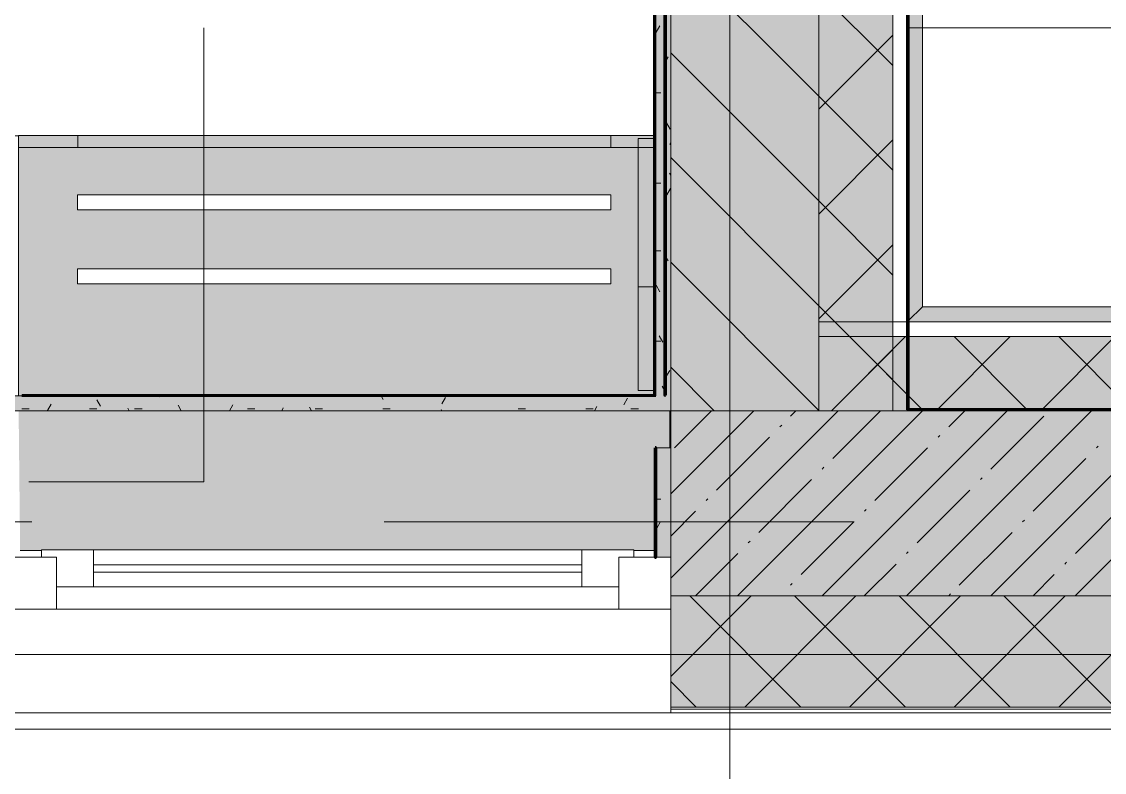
# Model space of a CAD drawing. Header units: millimetres. Extents: x -3817 to 677485, y -22715 to 103890.
# Drawn here: x 106497 to 107959, y 1573 to 2586 of the extents above; entities that cross this region are included whole.
import ezdxf

# ---------------------------------------------------------------- set-up
doc = ezdxf.new("R2010")
doc.units = ezdxf.units.MM
doc.layers.add('PDF _Геометрия', color=7, linetype='Continuous', true_color=0x1d1d1d)
doc.layers.add('PDF _Сплошная заливка', color=7, linetype='Continuous', true_color=0xffffff)

msp = doc.modelspace()

# ---------------------------------------------------------------- hatches: boundary and pattern name
at = {"layer": 'PDF _Сплошная заливка', "transparency": 33554559}
for points in [[(107353.6, 2061.3), (107373.6, 2061.3), (107373.6, 12291.4), (107353.6, 12291.4), (107353.6, 2081.3)], [(107394.4, 2061.3), (107573.6, 2061.3), (107573.6, 4311.3), (107373.6, 4311.3), (107373.6, 2061.3)], [(107573.6, 2061.3), (107673.6, 2061.3), (107673.6, 4311.3), (107573.6, 4311.3), (107573.6, 2131.6)]]:
    msp.add_hatch(color=256, dxfattribs=at).paths.add_polyline_path(points)
at = {"layer": 'PDF _Сплошная заливка', "true_color": 0x8000ff, "transparency": 33554559}
h = msp.add_hatch(color=190, dxfattribs=at)
h.paths.add_polyline_path([(107694.6, 2182.4), (107713.6, 2201.3), (107713.6, 4291.3), (107694.6, 4310.3), (107694.6, 3349.5)], flags=0)
h.paths.add_polyline_path([(107673.6, 4311.3), (107693.6, 4311.3), (107673.6, 4331.3)], flags=0)
at = {"layer": 'PDF _Сплошная заливка', "true_color": 0xeae6de, "transparency": 33554559}
h = msp.add_hatch(color=254, dxfattribs=at)
h.paths.add_polyline_path([(107353.6, 2081.3), (107351.5, 2082.3), (107350.5, 2082.3), (107350.5, 2432.6), (106492.3, 2432.6), (106492.3, 2081.3), (107351.5, 2081.3)], flags=0)
h.paths.add_polyline_path([(106572.3, 2232.6), (106572.3, 2252.6), (107292.6, 2252.6), (107292.6, 2232.6)], flags=0)
h.paths.add_polyline_path([(106572.3, 2332.6), (106572.3, 2352.6), (107292.6, 2352.6), (107292.6, 2332.6)], flags=0)
at = {"layer": 'PDF _Сплошная заливка', "transparency": 33554559}
h = msp.add_hatch(color=256, dxfattribs=at)
h.paths.add_polyline_path([(105403.6, 2061.3), (107353.6, 2061.3), (107353.6, 2081.3), (105403.6, 2081.3)], flags=0)
h.paths.add_polyline_path([(103141.9, 2061.3), (103141.9, 2081.3), (102233.6, 2081.3), (102233.6, 2061.3), (102873.6, 2061.3)], flags=0)
at = {"layer": 'PDF _Сплошная заливка', "true_color": 0xeae6de, "transparency": 33554559}
msp.add_hatch(color=254, dxfattribs=at).paths.add_polyline_path([(106523.6, 1872.6), (106523.6, 1873.4), (107352.6, 1873.4), (107353.6, 2011.3), (107372.6, 2011.3), (107372.6, 2061.3), (106492.6, 2061.3), (106494.6, 1872.6)])
at = {"layer": 'PDF _Сплошная заливка', "transparency": 33554559}
h = msp.add_hatch(color=256, dxfattribs=at)
h.paths.add_polyline_path([(123773.6, 1661.3), (125323.6, 1661.3), (125323.6, 1811.4), (123773.6, 1811.4)], flags=0)
h.paths.add_polyline_path([(116223.6, 1661.3), (117273.6, 1661.3), (117273.6, 1811.4), (116223.6, 1811.4)], flags=0)
h.paths.add_polyline_path([(109723.6, 1661.3), (110073.6, 1661.3), (110073.6, 1811.4), (109723.6, 1811.4)], flags=0)
h.paths.add_polyline_path([(107394.4, 1661.3), (108273.6, 1661.3), (108273.6, 1811.4), (107373.6, 1811.4), (107373.6, 1661.3)], flags=0)
h.paths.add_polyline_path([(97323.6, 1661.3), (98373.6, 1661.3), (98373.6, 1811.4), (97323.6, 1811.4)], flags=0)
h.paths.add_polyline_path([(121473.6, 1661.3), (121473.6, 1811.4), (120473.6, 1811.4), (120473.6, 1661.3), (121366.1, 1661.3)], flags=0)
h.paths.add_polyline_path([(94773.6, 1661.3), (95023.6, 1661.3), (95023.6, 1811.4), (93873.6, 1811.4), (93873.6, 1661.3), (94753.4, 1661.3)], flags=0)
h.paths.add_polyline_path([(103123.6, 1661.3), (103123.6, 1811.4), (101073.6, 1811.4), (101073.6, 1661.3), (102737.2, 1661.3)], flags=0)
h.paths.add_polyline_path([(100173.6, 1661.3), (100173.6, 1811.4), (99273.6, 1811.4), (99273.6, 1661.3), (100075.9, 1661.3)], flags=0)
h.paths.add_polyline_path([(105423.6, 1661.3), (106473.6, 1661.3), (106473.6, 1811.4), (105423.6, 1811.4)], flags=0)
h.paths.add_polyline_path([(119573.6, 1661.3), (119573.6, 1811.4), (118173.6, 1811.4), (118173.6, 1661.3), (119370.2, 1661.3)], flags=0)
h.paths.add_polyline_path([(110973.6, 1661.3), (111873.6, 1661.3), (111873.6, 1811.4), (110973.6, 1811.4)], flags=0)
h.paths.add_polyline_path([(92173.6, 1661.3), (92973.6, 1661.3), (92973.6, 1811.4), (92173.6, 1811.4)], flags=0)
h.paths.add_polyline_path([(112773.6, 1661.3), (113923.6, 1661.3), (113923.6, 1811.4), (112773.6, 1811.4)], flags=0)
h.paths.add_polyline_path([(91273.6, 1661.3), (91273.6, 1811.4), (89453.6, 1811.4), (89453.6, 1661.3), (90761.5, 1661.3)], flags=0)

# ---------------------------------------------------------------- linework, layer by layer
at = {"layer": 'PDF _Геометрия', "color": 9, "lineweight": 9, "true_color": 0xc0c0c0}
for points in [[(107893.6, 12519.3), (107893.6, 12531.3), (105338.6, 12531.3), (105338.6, 12511.4), (107593.6, 12511.4), (107373.6, 12511.4), (105338.6, 12511.4), (105338.6, 12311.3), (107373.6, 12311.3), (107373.6, 4311.3), (107373.6, 2061.3), (107573.6, 2061.3), (107573.6, 4311.3), (107593.6, 4311.3), (107593.6, 4391.3), (107613.6, 4391.3)], [(89853.6, 10062.4), (89853.6, 9611.4), (89603.6, 9611.4), (89603.6, 9561.4), (89603.6, 1811.4), (91273.6, 1811.4), (91273.6, 1653.3), (89445.6, 1653.3), (89445.6, 1658.3), (89445.6, 1811.4), (89445.6, 9403.3), (89423.6, 9403.3), (89423.6, 1811.4), (89423.6, 1631.3), (108273.6, 1631.3), (108273.6, 1811.4)], [(107693.6, 2062.3), (107693.6, 4311.3), (107573.6, 4311.3), (107573.6, 2061.3), (107693.6, 2061.3)], [(107351.5, 2811.7), (107351.5, 2082.3), (107350.5, 2082.3), (107350.5, 2811.7)], [(107350.5, 2627.7), (107350.5, 2545.1), (107350.5, 2459.4), (107350.5, 2432.6), (107350.5, 2537.6), (107350.5, 2715.8)], [(107351.5, 2715.8), (107351.5, 2537.6), (107351.5, 2432.6), (107351.5, 2459.4), (107351.5, 2545.1), (107351.5, 2627.7)], [(106473.6, 1811.4), (106473.6, 1653.3), (107373.6, 1653.3), (107373.6, 1811.4)]]:
    msp.add_lwpolyline(points, dxfattribs=at)
for points in [[(105403.6, 2061.3), (107353.6, 2061.3), (107373.6, 2061.3), (107373.6, 12291.4), (107373.6, 12311.3), (105338.6, 12311.3), (105338.6, 12291.4), (107353.6, 12291.4), (107353.6, 2081.3), (105403.6, 2081.3)], [(107367.5, 2082.3), (107367.5, 12290.5), (107366.5, 12290.5), (107366.5, 2082.3)], [(107351.5, 2229.1), (107351.5, 2633.8), (107350.5, 2633.8), (107350.5, 2229.1)], [(107573.6, 2061.3), (108273.6, 2061.3), (108273.6, 2181.3), (107573.6, 2181.3)], [(107353.6, 2011.3), (107353.6, 1863.4), (107373.6, 1863.4), (107373.6, 2011.3)], [(107373.6, 1811.4), (107373.6, 1653.3), (108273.6, 1653.3), (108273.6, 1811.4)]]:
    msp.add_lwpolyline(points, close=True, dxfattribs=at)
at = {"layer": 'PDF _Геометрия', "color": 171, "lineweight": 70, "true_color": 0x8080ff}
msp.add_lwpolyline([(107366.5, 2082.3), (107366.5, 12290.5), (107365.5, 12290.5), (107365.5, 2082.3)], close=True, dxfattribs=at)
at = {"layer": 'PDF _Геометрия', "color": 253, "lineweight": 9, "true_color": 0xaaaaaa}
for points in [[(107453.6, 5.1), (107453.6, 2505.1), (107453.6, 4828.6)], [(104922.7, 1911.4), (106510.2, 1911.4)], [(106986.4, 1911.4), (107621.4, 1911.4)], [(106543.6, 1863.4), (106473.6, 1863.4)], [(107373.6, 1863.4), (107303.6, 1863.4)], [(106593.6, 1853.4), (107253.6, 1853.4)], [(107253.6, 1843.4), (106593.6, 1843.4)], [(106473.6, 1793.4), (107373.6, 1793.4)]]:
    msp.add_lwpolyline(points, dxfattribs=at)
at = {"layer": 'PDF _Геометрия', "color": 7, "lineweight": 9}
for points in [[(107693.6, 4311.3), (107673.6, 4331.3), (107673.6, 4311.3), (107673.6, 2061.3)], [(107694.6, 4310.3), (107713.6, 4291.3), (107713.6, 2201.3), (108293.6, 2201.3)], [(107713.6, 4291.3), (107984.1, 4291.3), (107713.6, 4291.3), (107713.6, 2201.3)], [(107352.6, 2613.6), (107352.6, 2576.3), (107352.6, 2555.5), (107352.6, 2553.9), (107352.6, 2552.2), (107352.6, 2550.4), (107352.6, 2548.5), (107352.6, 2546.5), (107352.6, 2544.5), (107352.6, 2542.3), (107352.6, 2540), (107352.6, 2537.7), (107352.6, 2535.3), (107352.6, 2532.8), (107352.6, 2530.2), (107352.6, 2527.5), (107352.6, 2524.7), (107352.6, 2521.9), (107352.6, 2519), (107352.6, 2516), (107352.6, 2512.9), (107352.6, 2509.8), (107352.6, 2506.6), (107352.6, 2503.3), (107352.6, 2500), (107352.6, 2496.6), (107352.6, 2493.1), (107352.6, 2489.6), (107352.6, 2486), (107352.6, 2482.3), (107352.6, 2478.6), (107352.6, 2474.8), (107352.6, 2471), (107352.6, 2467.1), (107352.6, 2463.2), (107352.6, 2459.2), (107352.6, 2455.1), (107352.6, 2451.1), (107352.6, 2446.9), (107352.6, 2442.8), (107352.6, 2438.5), (107352.6, 2434.3), (107352.6, 2430), (107352.6, 2425.7), (107352.6, 2421.3), (107352.6, 2416.9), (107352.6, 2412.5), (107352.6, 2408), (107352.6, 2403.5), (107352.6, 2399), (107352.6, 2394.4), (107352.6, 2389.8), (107352.6, 2385.2), (107352.6, 2380.6), (107352.6, 2376), (107352.6, 2371.3), (107352.6, 2366.6), (107352.6, 2361.9), (107352.6, 2357.2), (107352.6, 2352.5), (107352.6, 2347.8), (107352.6, 2343), (107352.6, 2338.3), (107352.6, 2333.5), (107352.6, 2328.7), (107352.6, 2324), (107352.6, 2319.2), (107352.6, 2314.4), (107352.6, 2309.7), (107352.6, 2304.9), (107352.6, 2300.2), (107352.6, 2295.4), (107352.6, 2290.7), (107352.6, 2285.9), (107352.6, 2281.2), (107352.6, 2276.5), (107352.6, 2271.8), (107352.6, 2267.1), (107352.6, 2262.5), (107352.6, 2257.8), (107352.6, 2253.2), (107352.6, 2248.6), (107352.6, 2244), (107352.6, 2239.5), (107352.6, 2234.9), (107352.6, 2230.4), (107352.6, 2226), (107352.6, 2221.5), (107352.6, 2217.1), (107352.6, 2212.8), (107352.6, 2208.4), (107352.6, 2204.1), (107352.6, 2199.9), (107352.6, 2195.7), (107352.6, 2191.5), (107352.6, 2187.4), (107352.6, 2183.3), (107352.6, 2179.2), (107352.6, 2175.2), (107352.6, 2171.3), (107352.6, 2167.4), (107352.6, 2163.6), (107352.6, 2159.8), (107352.6, 2156.1), (107352.6, 2152.4), (107352.6, 2148.8), (107352.6, 2145.3), (107352.6, 2141.8), (107352.6, 2138.4), (107352.6, 2135.1), (107352.6, 2131.8), (107352.6, 2128.6), (107352.6, 2125.4), (107352.6, 2122.4), (107352.6, 2119.4), (107352.6, 2116.5), (107352.6, 2113.6), (107352.6, 2110.9), (107352.6, 2108.2), (107352.6, 2105.6), (107352.6, 2103.1), (107352.6, 2100.7), (107352.6, 2098.3), (107352.6, 2096.1), (107352.6, 2093.9), (107352.6, 2091.8), (107352.6, 2089.9), (107352.6, 2088), (107352.6, 2086.2), (107352.6, 2084.5), (107352.6, 2082.9), (107352.6, 2081.4), (107352.6, 2082.9), (107352.6, 2084.5), (107352.6, 2086.2), (107352.6, 2088), (107352.6, 2089.9), (107352.6, 2091.8), (107352.6, 2093.9), (107352.6, 2096.1), (107352.6, 2098.3), (107352.6, 2100.7), (107352.6, 2103.1), (107352.6, 2105.6), (107352.6, 2108.2), (107352.6, 2110.9), (107352.6, 2113.6), (107352.6, 2116.5), (107352.6, 2119.4), (107352.6, 2122.4), (107352.6, 2125.4), (107352.6, 2128.6), (107352.6, 2131.8), (107352.6, 2135.1), (107352.6, 2138.4), (107352.6, 2141.8), (107352.6, 2145.3), (107352.6, 2148.8), (107352.6, 2152.4), (107352.6, 2156.1), (107352.6, 2159.8), (107352.6, 2163.6), (107352.6, 2167.4), (107352.6, 2171.3), (107352.6, 2175.2), (107352.6, 2179.2), (107352.6, 2183.3), (107352.6, 2187.4), (107352.6, 2191.5), (107352.6, 2195.7), (107352.6, 2199.9), (107352.6, 2204.1), (107352.6, 2208.4), (107352.6, 2212.8), (107352.6, 2217.1), (107352.6, 2221.5), (107352.6, 2226), (107352.6, 2230.4), (107352.6, 2234.9), (107352.6, 2239.5), (107352.6, 2244), (107352.6, 2248.6), (107352.6, 2253.2), (107352.6, 2257.8), (107352.6, 2262.5), (107352.6, 2267.1), (107352.6, 2271.8), (107352.6, 2276.5), (107352.6, 2281.2), (107352.6, 2285.9), (107352.6, 2290.7), (107352.6, 2295.4), (107352.6, 2300.2), (107352.6, 2304.9), (107352.6, 2309.7), (107352.6, 2314.4), (107352.6, 2319.2), (107352.6, 2324), (107352.6, 2328.7), (107352.6, 2333.5), (107352.6, 2338.3), (107352.6, 2343), (107352.6, 2347.8), (107352.6, 2352.5), (107352.6, 2357.2), (107352.6, 2361.9), (107352.6, 2366.6), (107352.6, 2371.3), (107352.6, 2376), (107352.6, 2380.6), (107352.6, 2385.2), (107352.6, 2389.8), (107352.6, 2394.4), (107352.6, 2399), (107352.6, 2403.5), (107352.6, 2408), (107352.6, 2412.5), (107352.6, 2416.9), (107352.6, 2421.3), (107352.6, 2425.7), (107352.6, 2430), (107352.6, 2434.3), (107352.6, 2438.5), (107352.6, 2442.8), (107352.6, 2446.9), (107352.6, 2451.1), (107352.6, 2455.1), (107352.6, 2459.2), (107352.6, 2463.2), (107352.6, 2467.1), (107352.6, 2471), (107352.6, 2474.8), (107352.6, 2478.6), (107352.6, 2482.3), (107352.6, 2486), (107352.6, 2489.6), (107352.6, 2493.1), (107352.6, 2496.6), (107352.6, 2500), (107352.6, 2503.3), (107352.6, 2506.6), (107352.6, 2509.8), (107352.6, 2512.9), (107352.6, 2516), (107352.6, 2519), (107352.6, 2521.9), (107352.6, 2524.7), (107352.6, 2527.5), (107352.6, 2530.2), (107352.6, 2532.8), (107352.6, 2535.3), (107352.6, 2537.7), (107352.6, 2540), (107352.6, 2542.3), (107352.6, 2544.5), (107352.6, 2546.5), (107352.6, 2548.5), (107352.6, 2550.4), (107352.6, 2552.2), (107352.6, 2553.9), (107352.6, 2555.5), (107352.6, 2556.6), (107352.6, 2557.9), (107352.6, 2559.6), (107352.6, 2561.6), (107352.6, 2563.8), (107352.6, 2566.3), (107352.6, 2569), (107352.6, 2571.9), (107352.6, 2575), (107352.6, 2578.3), (107352.6, 2581.8), (107352.6, 2585.5), (107352.6, 2589.3)], [(107352.6, 2438.3), (107352.6, 2599.7)], [(106506.5, 1965.1), (106742.6, 1965.1), (106742.6, 2578.2)], [(107352.6, 2152.6), (107352.6, 2081.3), (107352.6, 2086.3), (107352.6, 2093.9), (107352.6, 2101.6), (107352.6, 2109.3), (107352.6, 2116.9), (107352.6, 2124.6), (107352.6, 2132.4), (107352.6, 2140.1), (107352.6, 2147.9), (107352.6, 2155.6), (107352.6, 2163.4), (107352.6, 2171.2), (107352.6, 2179), (107352.6, 2186.9), (107352.6, 2194.7), (107352.6, 2202.6), (107352.6, 2210.5), (107352.6, 2218.3), (107352.6, 2226.2), (107352.6, 2234.1), (107352.6, 2242), (107352.6, 2250), (107352.6, 2257.9), (107352.6, 2265.8), (107352.6, 2273.8), (107352.6, 2281.7), (107352.6, 2289.7), (107352.6, 2297.6), (107352.6, 2305.6), (107352.6, 2313.5), (107352.6, 2321.5), (107352.6, 2329.5), (107352.6, 2337.4), (107352.6, 2345.4), (107352.6, 2353.4), (107352.6, 2361.4), (107352.6, 2369.3), (107352.6, 2377.3), (107352.6, 2385.3), (107352.6, 2393.2), (107352.6, 2401.2), (107352.6, 2409.2), (107352.6, 2417.1), (107352.6, 2425.1), (107352.6, 2433), (107352.6, 2440.9), (107352.6, 2448.9), (107352.6, 2456.8), (107352.6, 2464.7), (107352.6, 2472.6), (107352.6, 2480.5), (107352.6, 2488.4), (107352.6, 2496.2), (107352.6, 2504.1), (107352.6, 2512), (107352.6, 2519.8), (107352.6, 2527.6), (107352.6, 2535.4), (107352.6, 2543.2), (107352.6, 2551), (107352.6, 2557.9), (107352.6, 2564), (107352.6, 2569.4), (107352.6, 2574.1), (107352.6, 2578.3), (107352.6, 2581.9), (107352.6, 2585.1), (107352.6, 2587.9)], [(107352.6, 2587.9), (107352.6, 2585.1), (107352.6, 2581.9), (107352.6, 2578.3), (107352.6, 2574.1), (107352.6, 2569.4), (107352.6, 2564), (107352.6, 2557.9), (107352.6, 2551), (107352.6, 2543.2), (107352.6, 2535.4), (107352.6, 2527.6), (107352.6, 2519.8), (107352.6, 2512), (107352.6, 2504.1), (107352.6, 2496.2), (107352.6, 2488.4), (107352.6, 2480.5), (107352.6, 2472.6), (107352.6, 2464.7), (107352.6, 2456.8), (107352.6, 2448.9), (107352.6, 2440.9), (107352.6, 2433), (107352.6, 2425.1), (107352.6, 2417.1), (107352.6, 2409.2), (107352.6, 2401.2), (107352.6, 2393.2), (107352.6, 2385.3), (107352.6, 2377.3), (107352.6, 2369.3), (107352.6, 2361.4), (107352.6, 2353.4), (107352.6, 2345.4), (107352.6, 2337.4), (107352.6, 2329.5), (107352.6, 2321.5), (107352.6, 2313.5), (107352.6, 2305.6), (107352.6, 2297.6), (107352.6, 2289.7), (107352.6, 2281.7), (107352.6, 2273.8), (107352.6, 2265.8), (107352.6, 2257.9), (107352.6, 2250), (107352.6, 2242), (107352.6, 2234.1), (107352.6, 2226.2), (107352.6, 2218.3), (107352.6, 2210.5), (107352.6, 2202.6), (107352.6, 2194.7), (107352.6, 2186.9), (107352.6, 2179), (107352.6, 2171.2), (107352.6, 2163.4), (107352.6, 2155.6), (107352.6, 2147.9), (107352.6, 2140.1), (107352.6, 2132.4), (107352.6, 2124.6), (107352.6, 2116.9), (107352.6, 2109.3), (107352.6, 2101.6), (107352.6, 2093.9), (107352.6, 2086.3), (107352.6, 2081.3)], [(107694.1, 2578.2), (108105, 2578.2)], [(107694.6, 2182.4), (107713.6, 2201.3), (108293.6, 2201.3), (108293.6, 2081.3)], [(108273.6, 2161.3), (107573.6, 2161.3)], [(107373.6, 1732.3), (108273.6, 1732.3)], [(107373.6, 1661.3), (108273.6, 1661.3)], [(107373.6, 1658.3), (108273.6, 1658.3)]]:
    msp.add_lwpolyline(points, dxfattribs=at)
at = {"layer": 'PDF _Геометрия', "color": 231, "lineweight": 70, "true_color": 0xff80c0}
msp.add_lwpolyline([(108273.6, 2061.3), (108273.6, 2062.3), (107694.6, 2062.3), (107694.6, 4311.3), (107693.6, 4311.3), (107693.6, 2062.3)], dxfattribs=at)
at = {"layer": 'PDF _Геометрия', "lineweight": 9}
for points in [[(107673.6, 2527.3), (107573.6, 2627.3), (107373.6, 2827.3)], [(107673.6, 2385.8), (107573.6, 2485.8), (107373.6, 2685.8)], [(107573.6, 2468.2), (107673.6, 2568.2)], [(107673.6, 2244.4), (107573.6, 2344.4), (107373.6, 2544.4)], [(107573.6, 2326.8), (107673.6, 2426.8)], [(107673.6, 2103), (107573.6, 2203), (107373.6, 2403)], [(107573.6, 2185.4), (107673.6, 2285.4)], [(107573.6, 2061.6), (107573.8, 2061.3), (107573.6, 2061.6), (107373.6, 2261.6)], [(107691, 2161.3), (107591, 2061.3), (107673.6, 2144)], [(107715.2, 2061.3), (107615.2, 2161.3)], [(107732.4, 2061.3), (107832.4, 2161.3)], [(107856.6, 2061.3), (107756.7, 2161.3)], [(107873.8, 2061.3), (107973.8, 2161.3)], [(107998.1, 2061.3), (107898.1, 2161.3)], [(107432.4, 2061.3), (107373.6, 2120.2)], [(107373.6, 1949.1), (107485.8, 2061.3)], [(107373.6, 1835.1), (107599.9, 2061.3)], [(107378.6, 2011.1), (107428.8, 2061.3)], [(107463.9, 1811.4), (107713.9, 2061.3)], [(107535.4, 2053.9), (107542.8, 2061.3)], [(107578, 1811.4), (107828, 2061.3)], [(107592.4, 1996.9), (107656.9, 2061.3)], [(107692, 1811.4), (107942, 2061.3)], [(107749.3, 2039.7), (107770.9, 2061.3)], [(107806.1, 1811.4), (108056.1, 2061.3)], [(107806.3, 1982.6), (107877.6, 2053.9)], [(107920.1, 1811.4), (108170.1, 2061.3)], [(107521.2, 2039.7), (107523.5, 2042)], [(107435.6, 1954.1), (107506.9, 2025.4)], [(107735, 2025.4), (107737.4, 2027.8)], [(107649.5, 1939.9), (107720.7, 2011.1)], [(107948.8, 2011.1), (107951.2, 2013.5)], [(107863.3, 1925.6), (107934.6, 1996.9)], [(107578.2, 1982.6), (107580.6, 1985)], [(107492.6, 1897.1), (107563.9, 1968.4)], [(107792, 1968.4), (107794.4, 1970.7)], [(107706.5, 1882.8), (107777.8, 1954.1)], [(107421.4, 1939.9), (107423.7, 1942.2)], [(107920.3, 1868.6), (107991.6, 1939.9)], [(107373.6, 1892.1), (107407.1, 1925.6)], [(107635.2, 1925.6), (107637.6, 1928)], [(107549.7, 1840.1), (107620.9, 1911.4)], [(107849, 1911.4), (107851.4, 1913.7)], [(107763.5, 1825.8), (107834.8, 1897.1)], [(107478.4, 1882.8), (107480.8, 1885.2)], [(107406.9, 1811.4), (107464.1, 1868.6)], [(107692.2, 1868.6), (107694.6, 1871)], [(107635, 1811.4), (107678, 1854.3)], [(107906.1, 1854.3), (107908.4, 1856.7)], [(107863.1, 1811.4), (107891.8, 1840.1)], [(107535.4, 1825.8), (107537.8, 1828.2)], [(107749.3, 1811.6), (107751.6, 1813.9)], [(107373.6, 1702.5), (107482.4, 1811.4)], [(107549.5, 1661.3), (107399.5, 1811.4)], [(107473.8, 1661.3), (107623.8, 1811.4)], [(107520.9, 1811.4), (107521.2, 1811.6)], [(107691, 1661.3), (107541, 1811.4)], [(107615.2, 1661.3), (107765.2, 1811.4)], [(107832.4, 1661.3), (107682.4, 1811.4)], [(107756.7, 1661.3), (107906.6, 1811.4)], [(107973.8, 1661.3), (107823.8, 1811.4)], [(107898.1, 1661.3), (108048.1, 1811.4)], [(107408.1, 1661.3), (107373.6, 1695.9)]]:
    msp.add_lwpolyline(points, dxfattribs=at)
at = {"layer": 'PDF _Геометрия', "color": 253, "lineweight": 9, "true_color": 0x9b9b9b}
for points in [[(107359.1, 2580.8), (107354.1, 2572.1)], [(107370.3, 2539.1), (107365.2, 2530.4)], [(107353.6, 2490.5), (107360.4, 2490.5)], [(107373, 2441.2), (107367.9, 2449.9)], [(107373.6, 2423), (107372.3, 2420.8)], [(107373.6, 2379.2), (107372, 2381.9)], [(107353.6, 2368.5), (107360.4, 2368.5)], [(107373.3, 2361.4), (107368.2, 2352.7)], [(107353.6, 2277.1), (107360.4, 2277.1)], [(107370, 2263.5), (107364.9, 2272.2)], [(107358.8, 2221.9), (107353.8, 2230.6)], [(107353.6, 2155.2), (107360.4, 2155.2)], [(107362.9, 2153.8), (107357.9, 2162.5)], [(107372.2, 2115.7), (107367.1, 2107)], [(107367, 2085.8), (107362, 2094.5)], [(106683.6, 2081.3), (106682.7, 2079.8)], [(106985.2, 2076.5), (106982.4, 2081.3)], [(107069.5, 2079.3), (107064.5, 2070.5)], [(107315.3, 2078.2), (107310.3, 2069.4)], [(106496.9, 2063.8), (106506.9, 2063.8)], [(106536.4, 2070.3), (106531.4, 2061.6)], [(106588.3, 2063.8), (106598.4, 2063.8)], [(106603.4, 2067.3), (106598.3, 2076)], [(106642, 2061.3), (106640, 2064.8)], [(106649.3, 2063.8), (106659.3, 2063.8)], [(106712.4, 2061.3), (106708, 2068.9)], [(106782.2, 2069.2), (106777.6, 2061.3)], [(106801.7, 2063.8), (106811.7, 2063.8)], [(106850.2, 2065.1), (106848, 2061.3)], [(106888.4, 2061.3), (106885.7, 2065.9)], [(106893.1, 2063.8), (106903.2, 2063.8)], [(106984.5, 2063.8), (106994.6, 2063.8)], [(107064.3, 2061.3), (107063.4, 2062.9)], [(107167.4, 2063.8), (107177.5, 2063.8)], [(107258.9, 2063.8), (107268.9, 2063.8)], [(107273.6, 2067), (107270.4, 2061.3)], [(107319.8, 2063.8), (107329.9, 2063.8)], [(107353.6, 1941.8), (107360.4, 1941.8)], [(107359.9, 1911.6), (107354.9, 1902.9)]]:
    msp.add_lwpolyline(points, dxfattribs=at)
at = {"layer": 'PDF _Геометрия', "color": 8, "lineweight": 9, "true_color": 0x808080}
for points in [[(106492.3, 2432.6), (107350.5, 2432.6), (106492.3, 2432.6), (106492.3, 2081.3), (106492.3, 2432.5), (105432.1, 2432.5), (106492.3, 2432.5)], [(106492.6, 2432.6), (107350.5, 2432.6), (106492.6, 2432.6)], [(106572.6, 2432.6), (107292.6, 2432.6), (106572.6, 2432.6)]]:
    msp.add_lwpolyline(points, dxfattribs=at)
at = {"layer": 'PDF _Геометрия', "color": 254, "lineweight": 9, "true_color": 0xd5d3cf}
for points in [[(106572.6, 2416.6), (106572.6, 2432.6)], [(107292.6, 2432.6), (107292.6, 2416.6)], [(107350.5, 2428.7), (107329.6, 2428.7)], [(107353.6, 2228.7), (107353.6, 2408.8)], [(107350.5, 2228.7), (107329.6, 2228.7)]]:
    msp.add_lwpolyline(points, close=True, dxfattribs=at)
for points in [[(107350.5, 2416.6), (107329.6, 2416.6), (107329.6, 2428.7), (107329.6, 2416.6), (107329.6, 2428.7), (107350.5, 2428.7)], [(107353.6, 2413.6), (107353.6, 2416.6), (107353.6, 2413.6)], [(107353.6, 2088.7), (107353.6, 2228.7)]]:
    msp.add_lwpolyline(points, dxfattribs=at)
at = {"layer": 'PDF _Геометрия', "color": 253, "lineweight": 9, "true_color": 0xaba79f}
for points in [[(107329.6, 2416.6), (107329.6, 2088.7), (107329.6, 2428.7), (107350.5, 2428.7)], [(107353.6, 2428.7), (107353.6, 2088.7)], [(106572.6, 2416.6), (107292.6, 2416.6), (106572.6, 2416.6)], [(107329.6, 2416.6), (107329.6, 2228.7), (107329.6, 2416.6)]]:
    msp.add_lwpolyline(points, dxfattribs=at)
at = {"layer": 'PDF _Геометрия', "color": 254, "lineweight": 9, "true_color": 0xe5e3df}
for points in [[(107350.5, 2432.6), (107350.5, 2428.7)], [(107351.5, 2428.7), (107351.5, 2432.6)]]:
    msp.add_lwpolyline(points, close=True, dxfattribs=at)
at = {"layer": 'PDF _Геометрия', "color": 7, "lineweight": 9, "true_color": 0xf2f1ef}
for points in [[(107350.5, 2425), (107350.5, 2428.7), (107350.5, 2426.1)], [(107351.5, 2426.1), (107351.5, 2428.7), (107351.5, 2425)]]:
    msp.add_lwpolyline(points, dxfattribs=at)
at = {"layer": 'PDF _Геометрия', "color": 7, "lineweight": 9}
for points in [[(107352.6, 2438.3), (107352.6, 2394.7), (107352.6, 2357.8), (107352.6, 2324.1), (107352.6, 2290.1), (107352.6, 2289), (107352.6, 2287.5), (107352.6, 2285.8), (107352.6, 2283.9), (107352.6, 2281.7), (107352.6, 2279.3), (107352.6, 2276.6), (107352.6, 2273.8), (107352.6, 2270.8), (107352.6, 2267.5), (107352.6, 2264.2), (107352.6, 2260.7), (107352.6, 2257), (107352.6, 2253.3), (107352.6, 2249.4), (107352.6, 2245.4), (107352.6, 2241.4), (107352.6, 2237.3), (107352.6, 2233.1), (107352.6, 2228.9), (107352.6, 2224.7), (107352.6, 2220.5), (107352.6, 2216.3), (107352.6, 2212.1), (107352.6, 2207.9), (107352.6, 2203.8), (107352.6, 2199.7), (107352.6, 2195.8), (107352.6, 2191.9), (107352.6, 2188.1), (107352.6, 2184.4), (107352.6, 2180.8), (107352.6, 2177.4), (107352.6, 2174.2), (107352.6, 2171.1), (107352.6, 2168.2), (107352.6, 2165.5), (107352.6, 2163), (107352.6, 2160.7), (107352.6, 2158.7), (107352.6, 2156.9), (107352.6, 2155.4), (107352.6, 2154.1), (107352.6, 2153.2), (107352.6, 2152.6), (107352.6, 2154.8), (107352.6, 2157.2), (107352.6, 2159.9), (107352.6, 2162.7), (107352.6, 2165.7), (107352.6, 2168.8), (107352.6, 2172), (107352.6, 2175.3), (107352.6, 2178.7), (107352.6, 2182.1), (107352.6, 2185.6), (107352.6, 2189.1), (107352.6, 2192.5), (107352.6, 2196), (107352.6, 2199.3), (107352.6, 2202.6), (107352.6, 2205.8), (107352.6, 2208.8), (107352.6, 2211.8), (107352.6, 2216.3), (107352.6, 2220.8), (107352.6, 2225.5), (107352.6, 2230.2), (107352.6, 2235), (107352.6, 2239.9), (107352.6, 2244.8), (107352.6, 2248.9), (107352.6, 2252.2), (107352.6, 2255.5), (107352.6, 2259.2), (107352.6, 2263.9), (107352.6, 2268.2), (107352.6, 2271.3), (107352.6, 2273.9), (107352.6, 2276.6), (107352.6, 2280), (107352.6, 2284.7), (107352.6, 2291.4), (107352.6, 2292.3), (107352.6, 2293.2), (107352.6, 2294.3), (107352.6, 2295.4), (107352.6, 2296.7), (107352.6, 2298.1), (107352.6, 2299.6), (107352.6, 2301.1), (107352.6, 2302.8), (107352.6, 2304.5), (107352.6, 2306.3), (107352.6, 2308.2), (107352.6, 2310.2), (107352.6, 2312.2), (107352.6, 2314.3), (107352.6, 2316.5), (107352.6, 2318.7), (107352.6, 2321), (107352.6, 2323.4), (107352.6, 2325.8), (107352.6, 2328.3), (107352.6, 2330.8), (107352.6, 2333.3), (107352.6, 2335.9), (107352.6, 2338.5), (107352.6, 2341.1), (107352.6, 2343.8), (107352.6, 2346.5), (107352.6, 2349.2), (107352.6, 2352), (107352.6, 2354.7), (107352.6, 2357.5), (107352.6, 2360.3), (107352.6, 2363.1), (107352.6, 2365.8), (107352.6, 2368.6), (107352.6, 2371.4), (107352.6, 2374.2), (107352.6, 2376.9), (107352.6, 2379.7), (107352.6, 2382.4), (107352.6, 2385.1), (107352.6, 2387.7), (107352.6, 2390.4), (107352.6, 2393), (107352.6, 2395.6), (107352.6, 2398.1), (107352.6, 2400.6), (107352.6, 2403), (107352.6, 2405.4), (107352.6, 2407.8), (107352.6, 2410), (107352.6, 2412.3), (107352.6, 2414.4), (107352.6, 2416.5), (107352.6, 2418.6), (107352.6, 2420.5), (107352.6, 2422.4), (107352.6, 2424.2), (107352.6, 2425.9), (107352.6, 2427.5), (107352.6, 2429.1), (107352.6, 2430.5), (107352.6, 2431.8), (107352.6, 2433.1), (107352.6, 2434.2), (107352.6, 2435.3), (107352.6, 2436.2), (107352.6, 2437), (107352.6, 2437.7)], [(108273.6, 1811.4), (108273.6, 2061.3), (107693.6, 2061.3), (107573.6, 2061.3), (107373.6, 2061.3), (107373.6, 1811.4)]]:
    msp.add_lwpolyline(points, close=True, dxfattribs=at)
at = {"layer": 'PDF _Геометрия', "color": 7, "lineweight": 9, "true_color": 0xf4f4f3}
msp.add_lwpolyline([(107353.6, 2416.6), (107353.6, 2428.7)], dxfattribs=at)
at = {"layer": 'PDF _Геометрия', "color": 254, "lineweight": 9, "true_color": 0xeae9e7}
for points in [[(107353.6, 2413.6), (107353.6, 2416.6), (107353.6, 2428.7), (107353.6, 2416.6)], [(107329.6, 2416.6), (107350.5, 2416.6)], [(107353.6, 2228.7), (107353.6, 2408.8)]]:
    msp.add_lwpolyline(points, dxfattribs=at)
at = {"layer": 'PDF _Геометрия', "color": 253, "lineweight": 9, "true_color": 0xaba79f}
for points in [[(106492.6, 2416.6), (107329.6, 2416.6)], [(107350.5, 2088.7), (107329.6, 2088.7)]]:
    msp.add_lwpolyline(points, close=True, dxfattribs=at)
at = {"layer": 'PDF _Геометрия', "color": 7, "lineweight": 9, "true_color": 0xf8f8f7}
for points in [[(107350.5, 2426.1), (107350.5, 2416.6), (107350.5, 2425)], [(107351.5, 2425), (107351.5, 2416.6), (107351.5, 2426.1)]]:
    msp.add_lwpolyline(points, dxfattribs=at)
at = {"layer": 'PDF _Геометрия', "color": 7, "lineweight": 9, "true_color": 0xf2f1ef}
for points in [[(107350.5, 2410.5), (107350.5, 2416.6)], [(107351.5, 2416.6), (107351.5, 2411.5)], [(107350.5, 2370.5), (107350.5, 2405)], [(107351.5, 2406.3), (107351.5, 2370.5)]]:
    msp.add_lwpolyline(points, close=True, dxfattribs=at)
at = {"layer": 'PDF _Геометрия', "color": 254, "lineweight": 9, "true_color": 0xeceae6}
for points in [[(107350.5, 2405), (107350.5, 2410.5)], [(107351.5, 2411.5), (107351.5, 2406.3)]]:
    msp.add_lwpolyline(points, close=True, dxfattribs=at)
at = {"layer": 'PDF _Геометрия', "color": 254, "lineweight": 9, "true_color": 0xe5e3df}
msp.add_lwpolyline([(107353.6, 2408.8), (107353.6, 2413.6)], dxfattribs=at)
at = {"layer": 'PDF _Геометрия', "color": 9, "lineweight": 9, "true_color": 0xcbc7bf}
msp.add_lwpolyline([(107353.6, 2408.8), (107353.6, 2413.6)], close=True, dxfattribs=at)
at = {"layer": 'PDF _Геометрия', "color": 8, "lineweight": 9, "true_color": 0x808080}
for points in [[(106572.3, 2352.6), (107292.6, 2352.6), (107292.6, 2332.6), (106572.3, 2332.6)], [(106572.3, 2352.6), (106572.3, 2332.6), (107292.6, 2332.6), (107292.6, 2352.6)], [(106572.3, 2252.6), (107292.6, 2252.6), (107292.6, 2232.6), (106572.3, 2232.6)], [(106572.3, 2252.6), (106572.3, 2232.6), (107292.6, 2232.6), (107292.6, 2252.6)], [(107372.6, 2061.3), (107372.6, 2011.3)], [(106523.6, 1872.6), (106494.6, 1872.6)], [(107352.6, 1872.6), (107323.6, 1872.6)]]:
    msp.add_lwpolyline(points, close=True, dxfattribs=at)
at = {"layer": 'PDF _Геометрия', "color": 231, "lineweight": 53, "true_color": 0xeaa7bf}
for points in [[(107353.6, 2081.3), (106496.7, 2081.3)], [(106497.2, 2082.3), (107353.6, 2082.3)]]:
    msp.add_lwpolyline(points, dxfattribs=at)
at = {"layer": 'PDF _Геометрия', "color": 9, "lineweight": 9, "true_color": 0xcbc7bf}
msp.add_lwpolyline([(106492.6, 2061.3), (107372.6, 2061.3)], dxfattribs=at)
at = {"layer": 'PDF _Геометрия', "color": 231, "lineweight": 9, "true_color": 0xff80c0}
msp.add_lwpolyline([(107693.6, 2062.3), (107693.6, 2061.3), (108273.6, 2061.3)], dxfattribs=at)
at = {"layer": 'PDF _Геометрия', "color": 7, "lineweight": 70, "true_color": 0xffd2ff}
msp.add_lwpolyline([(107352.6, 2011.3), (107352.6, 1863.4), (107353.6, 1863.4), (107353.6, 2011.3)], close=True, dxfattribs=at)
at = {"layer": 'PDF _Геометрия', "color": 253, "lineweight": 13, "true_color": 0xaaaaaa}
for points in [[(107323.6, 1873.4), (106523.6, 1873.4), (106523.6, 1863.4), (106543.6, 1863.4), (106543.6, 1823.4), (107303.6, 1823.4), (107303.6, 1863.4), (107323.6, 1863.4)], [(106473.6, 1793.4), (106473.6, 1863.4), (106543.6, 1863.4), (106543.6, 1793.4)], [(107303.6, 1793.4), (107303.6, 1863.4), (107373.6, 1863.4), (107373.6, 1793.4)]]:
    msp.add_lwpolyline(points, close=True, dxfattribs=at)
for points in [[(106523.6, 1873.4), (107323.6, 1873.4)], [(106593.6, 1873.4), (106593.6, 1823.4)], [(107253.6, 1873.4), (107253.6, 1823.4)]]:
    msp.add_lwpolyline(points, dxfattribs=at)
at = {"layer": 'PDF _Геометрия', "color": 116, "lineweight": 13, "true_color": 0x008040}
msp.add_lwpolyline([(107373.6, 1732.3), (106473.6, 1732.3)], dxfattribs=at)
at = {"layer": 'PDF _Сплошная заливка', "color": 190, "lineweight": 35, "true_color": 0x8000ff, "transparency": 33554559}
msp.add_solid([(108273.6, 2181.3), (108293.6, 2201.3), (107694.6, 2181.3), (107713.6, 2201.3)], dxfattribs=at)
at = {"layer": 'PDF _Сплошная заливка', "lineweight": 35, "transparency": 33554559}
for points in [[(108273.6, 2061.3), (108273.6, 2161.3), (107573.6, 2061.3), (107573.6, 2161.3)], [(107373.6, 1811.4), (108273.6, 1811.4), (107373.6, 2061.3), (108273.6, 2061.3)], [(107353.6, 1863.4), (107373.6, 1863.4), (107353.6, 2011.3), (107373.6, 2011.3)]]:
    msp.add_solid(points, dxfattribs=at)
at = {"layer": 'PDF _Сплошная заливка', "color": 254, "lineweight": 35, "true_color": 0xffb9dc, "transparency": 33554559}
for points in [[(107693.6, 2062.3), (107694.6, 2062.3), (107693.6, 2131.6)], [(108273.6, 2061.3), (108273.6, 2062.3), (107693.6, 2061.3)]]:
    msp.add_solid(points, dxfattribs=at)
at = {"layer": 'PDF _Сплошная заливка', "color": 254, "lineweight": 35, "true_color": 0xeac4cd, "transparency": 33554559}
msp.add_solid([(107353.6, 2081.3), (107351.5, 2082.3), (107351.5, 2081.3)], dxfattribs=at)
at = {"layer": 'PDF _Сплошная заливка', "color": 7, "lineweight": 35, "true_color": 0xffd2ff, "transparency": 33554559}
msp.add_solid([(107352.6, 1863.4), (107353.6, 1863.4), (107352.6, 2011.3)], dxfattribs=at)

doc.saveas('drawing.dxf')
